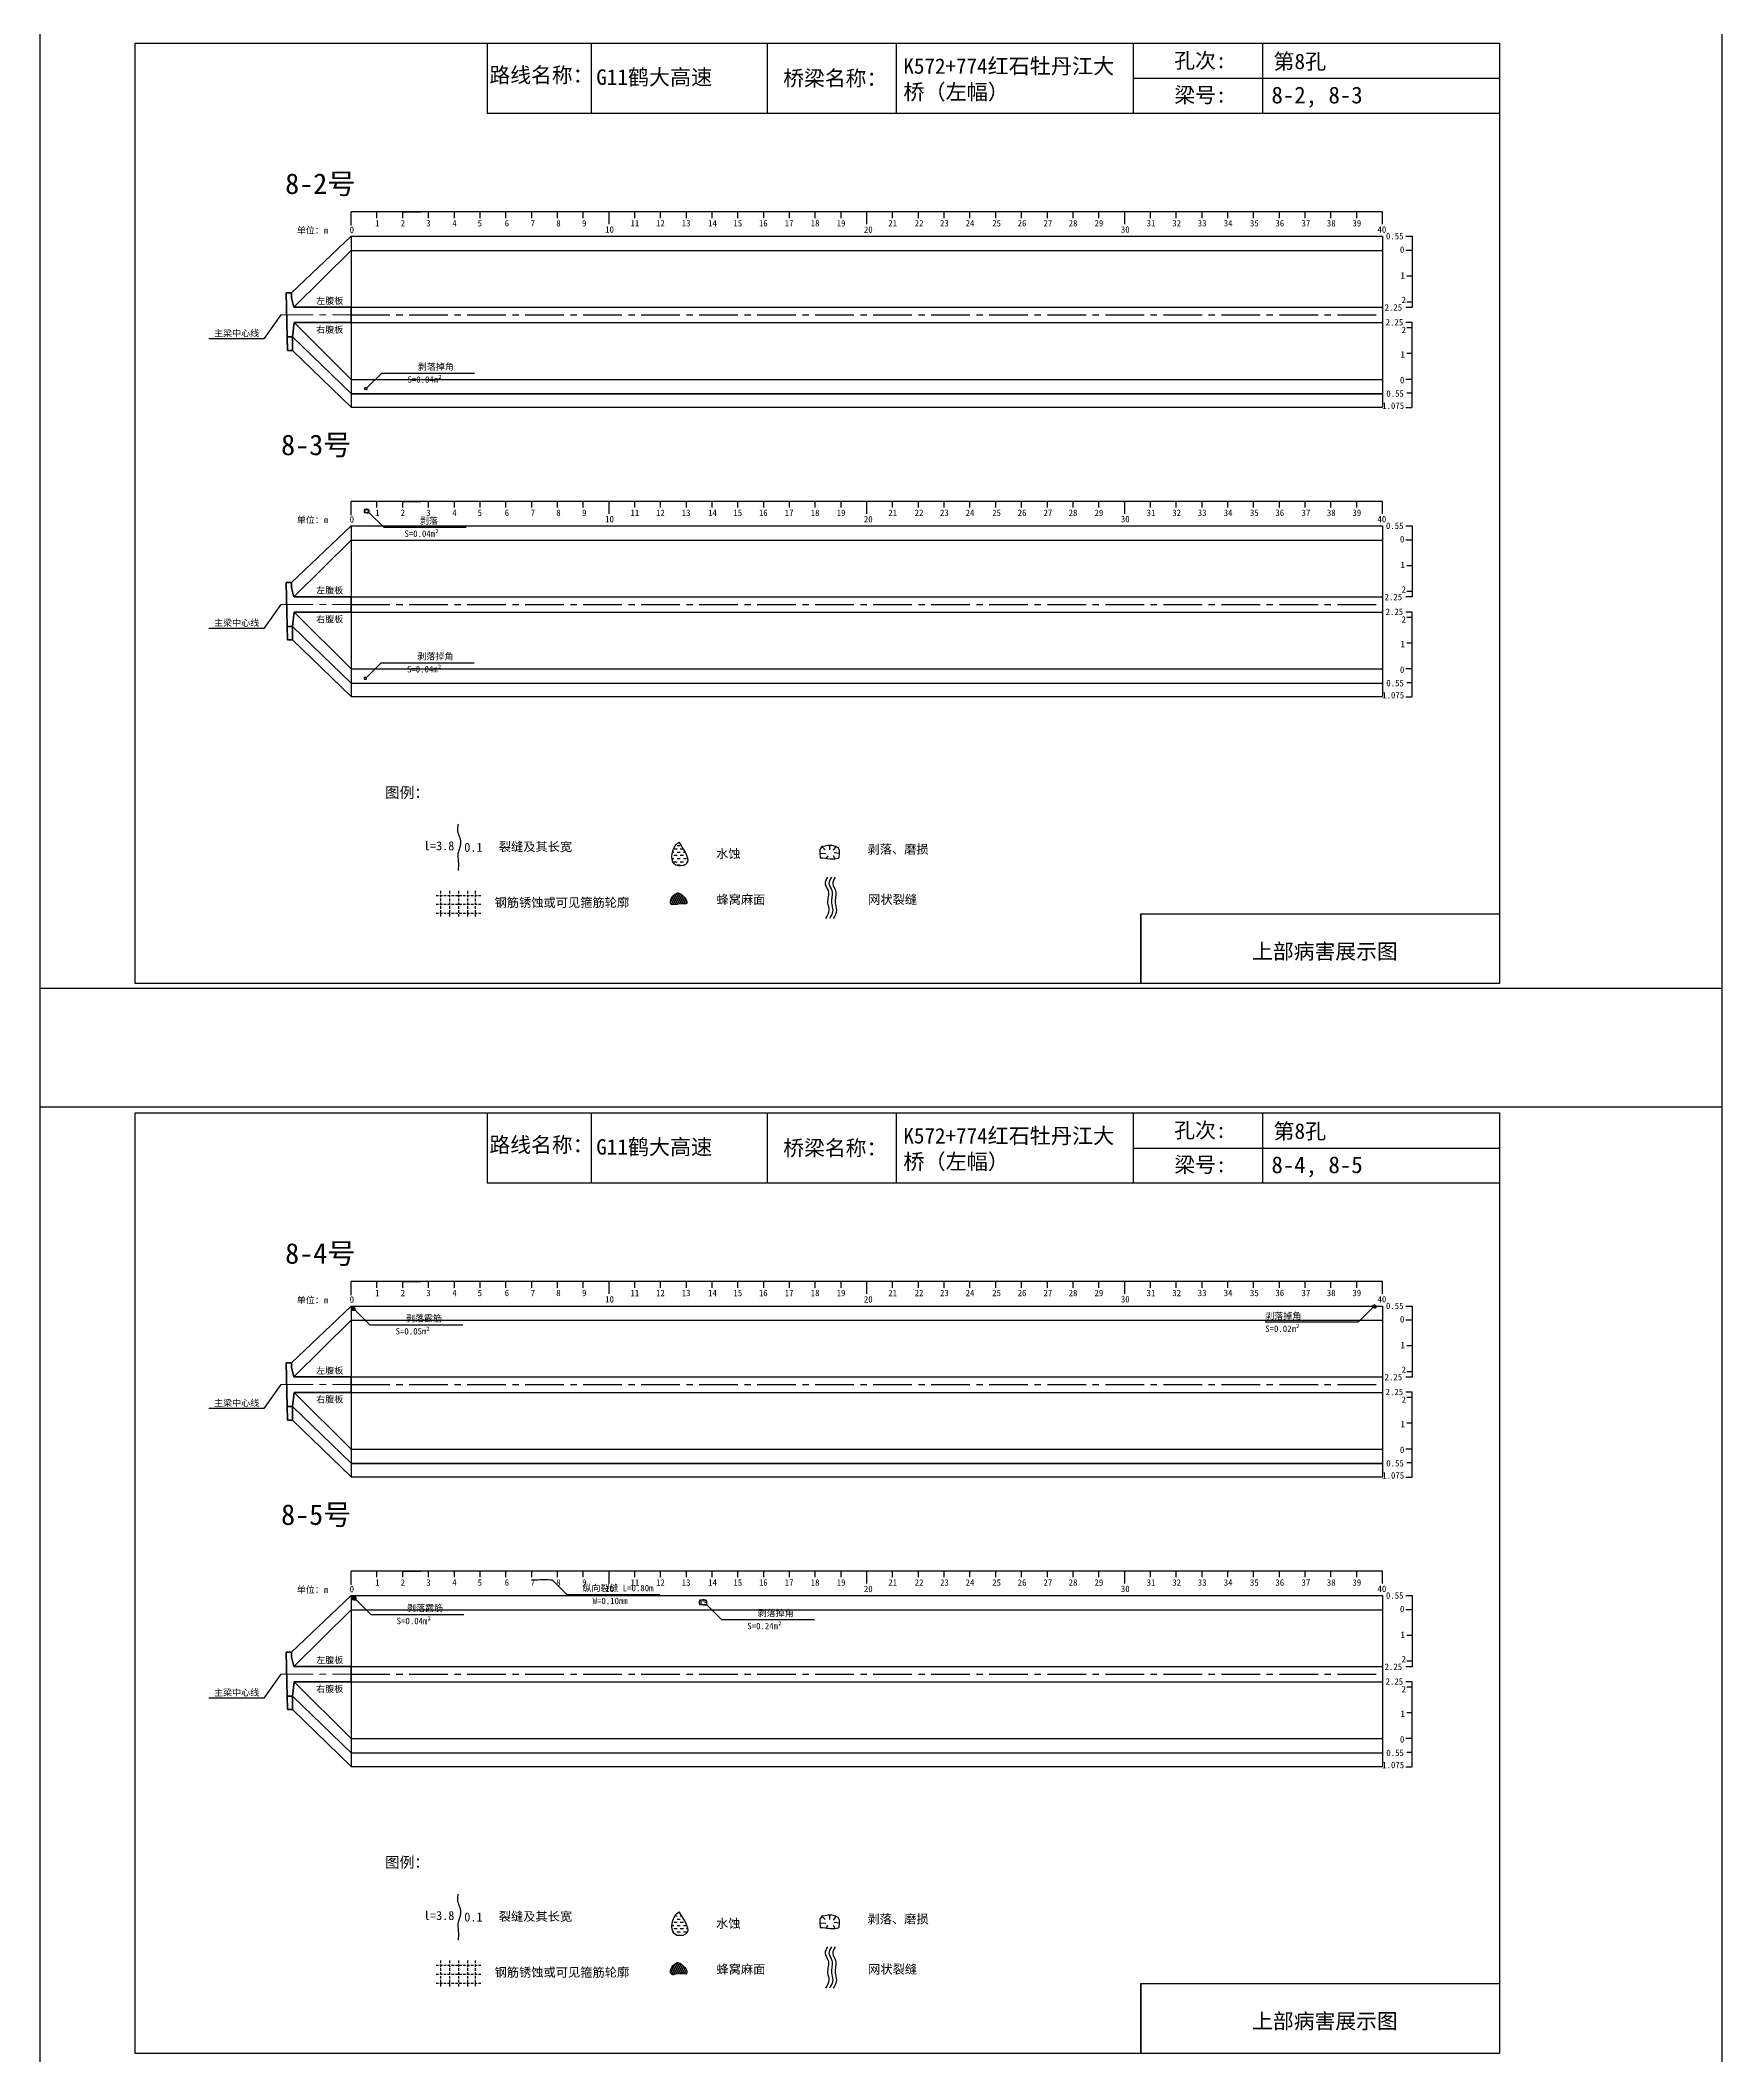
# Model space of a CAD drawing. Header units: millimetres. Extents: x -37 to 615, y -10473 to 23.
# Drawn here: x -37 to 615, y -6691 to -5909 of the extents above; entities that cross this region are included whole.
import ezdxf

# ---------------------------------------------------------------- set-up
doc = ezdxf.new("R2010")
doc.units = ezdxf.units.MM
for name, pattern in [('CENTER', [2, 1.25, -0.25, 0.25, -0.25]), ('CENTER2', [1.125, 0.75, -0.125, 0.125, -0.125]), ('DASHED', [0.75, 0.5, -0.25])]:
    doc.linetypes.add(name, pattern=pattern)
for name, color, linetype in [('加固措施', 7, 'Continuous'), ('图层1', 7, 'Continuous'), ('病害', 5, 'Continuous'), ('轮廓', 3, 'Continuous')]:
    doc.layers.add(name, color=color, linetype=linetype)
doc.layers.add('虚线', color=7, linetype='Continuous', lineweight=30)
doc.styles.get("Standard").update_dxf_attribs({"font": ''})
doc.styles.add('汉字', font='')
doc.styles.get('Standard').set_extended_font_data('SimSun')
doc.styles.get('汉字').set_extended_font_data('SimSun')
pattern_1 = [(0, (-2783.5002, -201.1734), (0.38480574, 0.76961148), [0, -0.76961148])]
pattern_2 = [(0, (-4794.9262, -487.88576), (0.38480574, 0.76961148), [0, -0.76961148])]
pattern_3 = [(0, (-2240.9707, -124.7498), (1.2467706, 1.2467706), [1.2467706, -1.2467706])]

# ---------------------------------------------------------------- blocks, each defined once
blk = doc.blocks.new('adfsd')
at = {"lineweight": -2, "ltscale": 0.5}
for p, q in [((1140.876, -3083.768), (1140.94, -3083.769)), ((1140.897, -3083.694), (1140.936, -3083.729)), ((1140.948, -3083.824), (1140.969, -3083.796)), ((1140.983, -3083.682), (1140.981, -3083.729)), ((1141.053, -3083.694), (1141.022, -3083.735)), ((1141.045, -3083.83), (1141.028, -3083.796)), ((1141.094, -3083.772), (1141.036, -3083.763))]:
    blk.add_line(p, q, dxfattribs=at)
blk.add_lwpolyline([(1141, -3083.682), (1140.967, -3083.682), (1140.934, -3083.69), (1140.897, -3083.694), (1140.876, -3083.727), (1140.876, -3083.768), (1140.88, -3083.818), (1140.905, -3083.818), (1140.991, -3083.83), (1141.045, -3083.83), (1141.078, -3083.822), (1141.09, -3083.814), (1141.094, -3083.772), (1141.094, -3083.735), (1141.078, -3083.707), (1141.053, -3083.694), (1141.033, -3083.69), (1141, -3083.678)], dxfattribs=at)
blk = doc.blocks.new('chi')
at = {"color": 0}
for p, q in [((1147.409, -3079.329), (1147.409, -3078.8)), ((1187.409, -3078.8), (1147.409, -3078.8)), ((1148.409, -3079.041), (1148.409, -3078.8)), ((1149.409, -3079.041), (1149.409, -3078.8)), ((1149.409, -3078.8), (1150.109, -3078.8)), ((1150.409, -3079.041), (1150.409, -3078.8)), ((1151.409, -3079.041), (1151.409, -3078.8)), ((1152.409, -3079.041), (1152.409, -3078.8)), ((1153.409, -3079.041), (1153.409, -3078.8)), ((1154.409, -3079.041), (1154.409, -3078.8)), ((1155.409, -3079.041), (1155.409, -3078.8)), ((1156.409, -3079.041), (1156.409, -3078.8)), ((1157.409, -3079.283), (1157.409, -3078.8)), ((1158.409, -3079.041), (1158.409, -3078.8)), ((1159.409, -3079.041), (1159.409, -3078.8)), ((1160.409, -3079.041), (1160.409, -3078.8)), ((1161.409, -3079.041), (1161.409, -3078.8)), ((1162.409, -3079.041), (1162.409, -3078.8)), ((1163.409, -3079.041), (1163.409, -3078.8)), ((1164.409, -3079.041), (1164.409, -3078.8)), ((1165.409, -3079.041), (1165.409, -3078.8)), ((1166.409, -3079.041), (1166.409, -3078.8)), ((1167.409, -3079.283), (1167.409, -3078.8)), ((1168.409, -3079.041), (1168.409, -3078.8)), ((1169.409, -3079.041), (1169.409, -3078.8)), ((1170.409, -3079.041), (1170.409, -3078.8)), ((1171.409, -3079.041), (1171.409, -3078.8)), ((1172.409, -3079.041), (1172.409, -3078.8)), ((1173.409, -3079.041), (1173.409, -3078.8)), ((1174.409, -3079.041), (1174.409, -3078.8)), ((1175.409, -3079.041), (1175.409, -3078.8)), ((1176.409, -3079.041), (1176.409, -3078.8)), ((1177.409, -3079.283), (1177.409, -3078.8)), ((1178.409, -3079.041), (1178.409, -3078.8)), ((1179.409, -3079.041), (1179.409, -3078.8)), ((1180.409, -3079.041), (1180.409, -3078.8)), ((1181.409, -3079.041), (1181.409, -3078.8)), ((1182.409, -3079.041), (1182.409, -3078.8)), ((1183.409, -3079.041), (1183.409, -3078.8)), ((1184.409, -3079.041), (1184.409, -3078.8)), ((1185.409, -3079.041), (1185.409, -3078.8)), ((1186.409, -3079.041), (1186.409, -3078.8)), ((1187.409, -3079.283), (1187.409, -3078.8))]:
    blk.add_line(p, q, dxfattribs=at)
for s, p in [('0', (1147.349, -3079.623)), ('1', (1148.339, -3079.368)), ('2', (1149.328, -3079.368)), ('3', (1150.319, -3079.368)), ('4', (1151.329, -3079.368)), ('5', (1152.313, -3079.368)), ('6', (1153.363, -3079.368)), ('7', (1154.37, -3079.368)), ('8', (1155.363, -3079.368)), ('9', (1156.363, -3079.368)), ('10', (1157.259, -3079.613)), ('11', (1158.242, -3079.368)), ('12', (1159.233, -3079.368)), ('13', (1160.227, -3079.368)), ('14', (1161.252, -3079.368)), ('15', (1162.233, -3079.368)), ('16', (1163.223, -3079.368)), ('17', (1164.224, -3079.368)), ('18', (1165.232, -3079.368)), ('19', (1166.238, -3079.368)), ('20', (1167.294, -3079.617)), ('21', (1168.24, -3079.368)), ('22', (1169.264, -3079.368)), ('23', (1170.247, -3079.368)), ('24', (1171.24, -3079.368)), ('25', (1172.271, -3079.368)), ('26', (1173.258, -3079.368)), ('27', (1174.261, -3079.368)), ('28', (1175.236, -3079.368)), ('29', (1176.24, -3079.368)), ('30', (1177.262, -3079.613)), ('31', (1178.261, -3079.368)), ('32', (1179.256, -3079.368)), ('33', (1180.243, -3079.368)), ('34', (1181.251, -3079.368)), ('35', (1182.269, -3079.368)), ('36', (1183.256, -3079.368)), ('37', (1184.269, -3079.368)), ('38', (1185.251, -3079.368)), ('39', (1186.242, -3079.368)), ('40', (1187.216, -3079.613))]:
    blk.add_text(s, height=0.25).set_placement(p)
blk = doc.blocks.new('kopp')
at = {"color": 0}
for p, q in [((1188.308, -3078.25), (1188.558, -3078.25)), ((1188.558, -3078.8), (1188.308, -3078.8)), ((1188.558, -3078.25), (1188.558, -3078.8)), ((1188.558, -3078.8), (1188.558, -3079.8)), ((1188.558, -3079.8), (1188.358, -3079.8)), ((1188.558, -3079.8), (1188.558, -3079.8)), ((1188.558, -3079.8), (1188.558, -3080.8)), ((1188.558, -3081.009), (1188.308, -3081.009)), ((1188.558, -3080.8), (1188.358, -3080.8)), ((1188.558, -3080.8), (1188.558, -3081.009)), ((1188.558, -3081.592), (1188.308, -3081.592)), ((1188.558, -3081.8), (1188.358, -3081.8)), ((1188.558, -3081.8), (1188.558, -3081.592)), ((1188.558, -3082.8), (1188.558, -3081.8)), ((1188.558, -3082.8), (1188.358, -3082.8)), ((1188.558, -3083.8), (1188.558, -3082.8)), ((1188.558, -3082.8), (1188.558, -3082.8)), ((1188.558, -3083.8), (1188.308, -3083.8)), ((1188.558, -3084.338), (1188.358, -3084.338)), ((1188.558, -3084.875), (1188.558, -3083.8)), ((1188.308, -3084.888), (1188.558, -3084.888))]:
    blk.add_line(p, q, dxfattribs=at)
for s, p in [('0.55', (1187.543, -3078.37)), ('0', (1188.086, -3078.891)), ('1', (1188.109, -3079.89)), ('2.25', (1187.49, -3081.135)), ('2', (1188.15, -3080.842)), ('2.25', (1187.53, -3081.708)), ('2', (1188.15, -3082.006)), ('1', (1188.109, -3082.959)), ('0.55', (1187.556, -3084.474)), ('0', (1188.086, -3083.954)), ('1.075', (1187.398, -3084.946))]:
    blk.add_text(s, height=0.25).set_placement(p)

msp = doc.modelspace()

# ---------------------------------------------------------------- hatches: boundary and pattern name
at = {"layer": '加固措施', "lineweight": -2}
h = msp.add_hatch(dxfattribs=at)
h.set_pattern_fill('DASH', color=256, scale=0.626645)
h.set_pattern_definition(pattern_3)
edge = h.paths.add_edge_path()
edge.add_spline(control_points=[(210.85, -6220.12), (210.36, -6220.55), (208.03, -6222.61), (207.41, -6230.1), (216.74, -6228.77), (213.29, -6223.7), (210.85, -6220.12)], knot_values=[0, 0, 0, 0, 3.237042, 15.187225, 21.182779, 35.601669, 35.601669, 35.601669, 35.601669], degree=3, periodic=0)
h = msp.add_hatch(dxfattribs=at)
h.set_pattern_fill('DASH', color=256, scale=0.626645)
h.set_pattern_definition(pattern_3)
edge = h.paths.add_edge_path()
edge.add_spline(control_points=[(210.85, -6220.12), (210.36, -6220.55), (208.03, -6222.61), (207.41, -6230.1), (216.74, -6228.77), (213.29, -6223.7), (210.85, -6220.12)], knot_values=[0, 0, 0, 0, 3.237042, 15.187225, 21.182779, 35.601669, 35.601669, 35.601669, 35.601669], degree=3, periodic=0)
h = msp.add_hatch(dxfattribs=at)
h.set_pattern_fill('DOTS', scale=0.696272)
h.set_pattern_definition(pattern_1)
edge = h.paths.add_edge_path()
edge.add_spline(control_points=[(210.19, -6239.78), (209.15, -6240.49), (207.68, -6241.51), (207.52, -6245.25), (211, -6243.53), (215.72, -6244.88), (212.21, -6239.7), (210.31, -6239.78), (210.19, -6239.78)], knot_values=[0, 0, 0, 0, 5.205471, 7.397577, 12.944796, 16.169923, 23.88441, 24.400432, 24.400432, 24.400432, 24.400432], degree=3, periodic=0)
h = msp.add_hatch(dxfattribs=at)
h.set_pattern_fill('DOTS', scale=0.696272)
h.set_pattern_definition(pattern_1)
edge = h.paths.add_edge_path()
edge.add_spline(control_points=[(210.19, -6239.78), (209.15, -6240.49), (207.68, -6241.51), (207.52, -6245.25), (211, -6243.53), (215.72, -6244.88), (212.21, -6239.7), (210.31, -6239.78), (210.19, -6239.78)], knot_values=[0, 0, 0, 0, 5.205471, 7.397577, 12.944796, 16.169923, 23.88441, 24.400432, 24.400432, 24.400432, 24.400432], degree=3, periodic=0)
h = msp.add_hatch(dxfattribs=at)
h.set_pattern_fill('DASH', color=256, scale=0.626645)
h.set_pattern_definition(pattern_3)
edge = h.paths.add_edge_path()
edge.add_spline(control_points=[(210.85, -6635.12), (210.36, -6635.55), (208.03, -6637.61), (207.41, -6645.1), (216.74, -6643.77), (213.29, -6638.7), (210.85, -6635.12)], knot_values=[0, 0, 0, 0, 3.237042, 15.187225, 21.182779, 35.601669, 35.601669, 35.601669, 35.601669], degree=3, periodic=0)
h = msp.add_hatch(dxfattribs=at)
h.set_pattern_fill('DASH', color=256, scale=0.626645)
h.set_pattern_definition(pattern_3)
edge = h.paths.add_edge_path()
edge.add_spline(control_points=[(210.85, -6635.12), (210.36, -6635.55), (208.03, -6637.61), (207.41, -6645.1), (216.74, -6643.77), (213.29, -6638.7), (210.85, -6635.12)], knot_values=[0, 0, 0, 0, 3.237042, 15.187225, 21.182779, 35.601669, 35.601669, 35.601669, 35.601669], degree=3, periodic=0)
h = msp.add_hatch(dxfattribs=at)
h.set_pattern_fill('DOTS', scale=0.696272)
h.set_pattern_definition(pattern_1)
edge = h.paths.add_edge_path()
edge.add_spline(control_points=[(210.19, -6654.78), (209.15, -6655.49), (207.68, -6656.51), (207.52, -6660.25), (211, -6658.53), (215.72, -6659.88), (212.21, -6654.7), (210.31, -6654.78), (210.19, -6654.78)], knot_values=[0, 0, 0, 0, 5.205471, 7.397577, 12.944796, 16.169923, 23.88441, 24.400432, 24.400432, 24.400432, 24.400432], degree=3, periodic=0)
h = msp.add_hatch(dxfattribs=at)
h.set_pattern_fill('DOTS', scale=0.696272)
h.set_pattern_definition(pattern_1)
edge = h.paths.add_edge_path()
edge.add_spline(control_points=[(210.19, -6654.78), (209.15, -6655.49), (207.68, -6656.51), (207.52, -6660.25), (211, -6658.53), (215.72, -6659.88), (212.21, -6654.7), (210.31, -6654.78), (210.19, -6654.78)], knot_values=[0, 0, 0, 0, 5.205471, 7.397577, 12.944796, 16.169923, 23.88441, 24.400432, 24.400432, 24.400432, 24.400432], degree=3, periodic=0)
at = {"layer": '病害', "lineweight": -2}
h = msp.add_hatch(dxfattribs=at)
h.set_pattern_fill('DOTS', color=4, scale=0.696272, style=0)
h.set_pattern_definition(pattern_2)
edge = h.paths.add_edge_path()
edge.add_spline(control_points=[(210.19, -6239.78), (209.15, -6240.49), (207.68, -6241.51), (207.52, -6245.25), (211, -6243.53), (215.72, -6244.88), (212.21, -6239.7), (210.31, -6239.78), (210.19, -6239.78)], knot_values=[0, 0, 0, 0, 1.041094, 1.479515, 2.588959, 3.233985, 4.776882, 4.880086, 4.880086, 4.880086, 4.880086], degree=3, periodic=0)
h = msp.add_hatch(dxfattribs=at)
h.set_pattern_fill('DOTS', color=4, scale=0.696272, style=0)
h.set_pattern_definition(pattern_2)
edge = h.paths.add_edge_path()
edge.add_spline(control_points=[(210.19, -6239.78), (209.15, -6240.49), (207.68, -6241.51), (207.52, -6245.25), (211, -6243.53), (215.72, -6244.88), (212.21, -6239.7), (210.31, -6239.78), (210.19, -6239.78)], knot_values=[0, 0, 0, 0, 1.041094, 1.479515, 2.588959, 3.233985, 4.776882, 4.880086, 4.880086, 4.880086, 4.880086], degree=3, periodic=0)
h = msp.add_hatch(dxfattribs=at)
h.set_pattern_fill('DOTS', color=4, scale=0.696272, style=0)
h.set_pattern_definition(pattern_2)
edge = h.paths.add_edge_path()
edge.add_spline(control_points=[(210.19, -6654.78), (209.15, -6655.49), (207.68, -6656.51), (207.52, -6660.25), (211, -6658.53), (215.72, -6659.88), (212.21, -6654.7), (210.31, -6654.78), (210.19, -6654.78)], knot_values=[0, 0, 0, 0, 1.041094, 1.479515, 2.588959, 3.233985, 4.776882, 4.880086, 4.880086, 4.880086, 4.880086], degree=3, periodic=0)
h = msp.add_hatch(dxfattribs=at)
h.set_pattern_fill('DOTS', color=4, scale=0.696272, style=0)
h.set_pattern_definition(pattern_2)
edge = h.paths.add_edge_path()
edge.add_spline(control_points=[(210.19, -6654.78), (209.15, -6655.49), (207.68, -6656.51), (207.52, -6660.25), (211, -6658.53), (215.72, -6659.88), (212.21, -6654.7), (210.31, -6654.78), (210.19, -6654.78)], knot_values=[0, 0, 0, 0, 1.041094, 1.479515, 2.588959, 3.233985, 4.776882, 4.880086, 4.880086, 4.880086, 4.880086], degree=3, periodic=0)

# ---------------------------------------------------------------- linework, layer by layer
at = {"color": 0, "linetype": 'ByBlock'}
for p, q in [((0, -5910.15), (529.17, -5910.15)), ((0, -6275), (0, -5910.15)), ((136.5, -5910.15), (136.5, -5937.28)), ((245.1, -5910.15), (245.1, -5937.28)), ((387.13, -5910.15), (387.13, -5937.28)), ((437.29, -5910.21), (437.29, -5937.34)), ((529.17, -5910.15), (529.17, -6275)), ((136.5, -5937.28), (529.17, -5937.28)), ((390.12, -6275), (390.12, -6247.88)), ((390.12, -6247.88), (529.17, -6247.88)), ((529.17, -6275), (0, -6275)), ((0, -6325.15), (529.17, -6325.15)), ((0, -6690), (0, -6325.15)), ((136.5, -6325.15), (136.5, -6352.28)), ((245.1, -6325.15), (245.1, -6352.28)), ((387.13, -6325.15), (387.13, -6352.28)), ((437.29, -6325.21), (437.29, -6352.34)), ((529.17, -6325.15), (529.17, -6690)), ((136.5, -6352.28), (529.17, -6352.28)), ((390.12, -6690), (390.12, -6662.88)), ((390.12, -6662.88), (529.17, -6662.88)), ((529.17, -6690), (0, -6690))]:
    msp.add_line(p, q, dxfattribs=at)
at = {"color": 0}
for p, q in [((60.65, -6007.07), (83.82, -5985.07)), ((83.82, -5985.07), (83.82, -6051.32)), ((83.82, -5985.07), (483.82, -5985.07)), ((483.82, -5985.07), (483.82, -6051.32)), ((61.57, -6012.57), (83.82, -5990.57)), ((56.57, -6015.57), (49.96, -6024.83)), ((61.64, -6018.57), (83.82, -6040.57)), ((83.82, -6012.57), (483.82, -6012.57)), ((83.82, -6018.57), (483.82, -6018.57)), ((483.82, -6012.57), (483.82, -6015.57)), ((49.96, -6024.83), (28.63, -6024.83)), ((60.99, -6024.07), (83.82, -6046.07)), ((61.09, -6029.32), (83.82, -6051.32)), ((83.82, -6040.57), (483.82, -6040.57)), ((83.82, -6046.07), (483.82, -6046.07)), ((83.82, -6046.19), (483.82, -6046.19)), ((83.82, -6051.32), (483.82, -6051.32)), ((60.65, -6119.41), (83.82, -6097.41)), ((83.82, -6097.41), (83.82, -6163.66)), ((83.82, -6097.41), (483.82, -6097.41)), ((483.82, -6097.41), (483.82, -6163.66)), ((61.57, -6124.92), (83.82, -6102.91)), ((83.82, -6102.91), (483.82, -6102.91)), ((56.57, -6127.91), (49.96, -6137.17)), ((83.82, -6124.91), (483.82, -6124.91)), ((483.82, -6124.91), (483.82, -6127.91)), ((49.96, -6137.17), (28.63, -6137.17)), ((60.99, -6136.41), (83.82, -6158.41)), ((61.64, -6130.91), (83.82, -6152.91)), ((83.82, -6130.91), (483.82, -6130.91)), ((61.09, -6141.66), (83.82, -6163.66)), ((83.82, -6152.91), (483.82, -6152.91)), ((83.82, -6158.41), (483.82, -6158.41)), ((83.82, -6163.66), (483.82, -6163.66)), ((60.65, -6422.07), (83.82, -6400.07)), ((83.82, -6400.07), (83.82, -6466.32)), ((83.82, -6400.07), (483.82, -6400.07)), ((483.82, -6400.07), (483.82, -6466.32)), ((61.57, -6427.57), (83.82, -6405.57)), ((56.57, -6430.57), (49.96, -6439.83)), ((61.64, -6433.57), (83.82, -6455.57)), ((83.82, -6427.57), (483.82, -6427.57)), ((83.82, -6433.57), (483.82, -6433.57)), ((483.82, -6427.57), (483.82, -6430.57)), ((49.96, -6439.83), (28.63, -6439.83)), ((60.99, -6439.07), (83.82, -6461.07)), ((61.09, -6444.32), (83.82, -6466.32)), ((83.82, -6455.57), (483.82, -6455.57)), ((83.82, -6461.07), (483.82, -6461.07)), ((83.82, -6461.19), (483.82, -6461.19)), ((83.82, -6466.32), (483.82, -6466.32)), ((60.65, -6534.41), (83.82, -6512.41)), ((83.82, -6512.41), (83.82, -6578.66)), ((83.82, -6512.41), (483.82, -6512.41)), ((483.82, -6512.41), (483.82, -6578.66)), ((61.57, -6539.92), (83.82, -6517.91)), ((83.82, -6517.91), (483.82, -6517.91)), ((56.57, -6542.91), (49.96, -6552.17)), ((83.82, -6539.91), (483.82, -6539.91)), ((483.82, -6539.91), (483.82, -6542.91)), ((60.99, -6551.41), (83.82, -6573.41)), ((61.64, -6545.91), (83.82, -6567.91)), ((83.82, -6545.91), (483.82, -6545.91)), ((49.96, -6552.17), (28.63, -6552.17)), ((61.09, -6556.66), (83.82, -6578.66)), ((83.82, -6567.91), (483.82, -6567.91)), ((83.82, -6573.41), (483.82, -6573.41)), ((83.82, -6578.66), (483.82, -6578.66))]:
    msp.add_line(p, q, dxfattribs=at)
for p, q in [((83.82, -5990.57), (483.82, -5990.57)), ((83.82, -6405.57), (483.82, -6405.57))]:
    msp.add_line(p, q)
at = {"color": 1, "linetype": 'CENTER2', "ltscale": 20}
for p, q in [((83.82, -6015.57), (483.82, -6015.57)), ((83.82, -6127.91), (483.82, -6127.91)), ((83.82, -6430.57), (483.82, -6430.57)), ((83.82, -6542.91), (483.82, -6542.91))]:
    msp.add_line(p, q, dxfattribs=at)
at = {"color": 7}
for p, q in [((89.49, -6043.81), (89.48, -6044.03)), ((89, -6044.21), (89.29, -6044.21)), ((89.09, -6043.87), (89.28, -6044.03)), ((89.33, -6044.46), (89.43, -6044.34)), ((89.81, -6043.87), (89.67, -6044.06)), ((89.77, -6044.49), (89.7, -6044.34)), ((90, -6044.23), (89.73, -6044.19)), ((88.8, -6091.73), (89.39, -6091.74)), ((88.99, -6091.05), (89.35, -6091.37)), ((89.46, -6092.24), (89.65, -6091.98)), ((89.78, -6090.94), (89.76, -6091.37)), ((90.42, -6091.05), (90.14, -6091.42)), ((90.35, -6092.3), (90.19, -6091.98)), ((90.8, -6091.77), (90.27, -6091.69)), ((88.8, -6156.61), (89.09, -6156.61)), ((88.89, -6156.27), (89.08, -6156.43)), ((89.13, -6156.86), (89.23, -6156.74)), ((89.29, -6156.21), (89.28, -6156.43)), ((89.61, -6156.27), (89.47, -6156.46)), ((89.57, -6156.89), (89.5, -6156.74)), ((89.8, -6156.63), (89.53, -6156.59)), ((84, -6401.31), (84.41, -6401.32)), ((84.13, -6400.84), (84.38, -6401.06)), ((84.46, -6401.67), (84.59, -6401.49)), ((84.68, -6400.76), (84.67, -6401.06)), ((85.13, -6400.84), (84.93, -6401.1)), ((85.08, -6401.71), (84.97, -6401.49)), ((85.39, -6401.34), (85.02, -6401.28)), ((480, -6400.34), (480.41, -6400.35)), ((480.13, -6399.87), (480.38, -6400.09)), ((480.46, -6400.7), (480.59, -6400.52)), ((480.68, -6399.79), (480.67, -6400.09)), ((481.13, -6399.87), (480.93, -6400.13)), ((481.08, -6400.74), (480.97, -6400.52)), ((481.39, -6400.37), (481.02, -6400.31)), ((83.99, -6512.86), (84.35, -6513.18)), ((84.78, -6512.75), (84.76, -6513.18)), ((85.42, -6512.86), (85.14, -6513.24)), ((83.8, -6513.54), (84.39, -6513.55)), ((84.46, -6514.05), (84.65, -6513.79)), ((85.35, -6514.11), (85.19, -6513.79)), ((85.8, -6513.58), (85.27, -6513.5)), ((218.8, -6515.21), (219.68, -6515.22)), ((219.08, -6514.19), (219.63, -6514.66)), ((219.79, -6515.97), (220.08, -6515.58)), ((220.27, -6514.02), (220.24, -6514.66)), ((221.23, -6514.19), (220.8, -6514.74)), ((221.12, -6516.05), (220.89, -6515.58)), ((221.8, -6515.26), (221, -6515.14))]:
    msp.add_line(p, q, dxfattribs=at)
at = {"color": 1, "linetype": 'DASHED', "ltscale": 2}
for p, q in [((118.45, -6239.01), (118.45, -6249.45)), ((118.45, -6239.01), (118.45, -6249.45)), ((121.93, -6239.01), (121.93, -6249.45)), ((121.93, -6239.01), (121.93, -6249.45)), ((125.41, -6239.01), (125.41, -6249.45)), ((125.41, -6239.01), (125.41, -6249.45)), ((128.89, -6239.01), (128.89, -6249.45)), ((128.89, -6239.01), (128.89, -6249.45)), ((131.87, -6238.98), (131.87, -6249.43)), ((131.87, -6238.98), (131.87, -6249.43)), ((116.71, -6240.75), (134.11, -6240.75)), ((116.71, -6240.75), (134.11, -6240.75)), ((116.71, -6244.23), (134.11, -6244.23)), ((116.71, -6244.23), (134.11, -6244.23)), ((116.71, -6247.71), (134.11, -6247.71)), ((116.71, -6247.71), (134.11, -6247.71)), ((116.71, -6655.75), (134.11, -6655.75)), ((116.71, -6655.75), (134.11, -6655.75)), ((116.71, -6659.23), (134.11, -6659.23)), ((116.71, -6659.23), (134.11, -6659.23)), ((118.45, -6654.01), (118.45, -6664.45)), ((118.45, -6654.01), (118.45, -6664.45)), ((121.93, -6654.01), (121.93, -6664.45)), ((121.93, -6654.01), (121.93, -6664.45)), ((125.41, -6654.01), (125.41, -6664.45)), ((125.41, -6654.01), (125.41, -6664.45)), ((128.89, -6654.01), (128.89, -6664.45)), ((128.89, -6654.01), (128.89, -6664.45)), ((131.87, -6653.98), (131.87, -6664.43)), ((131.87, -6653.98), (131.87, -6664.43)), ((116.71, -6662.71), (134.11, -6662.71)), ((116.71, -6662.71), (134.11, -6662.71))]:
    msp.add_line(p, q, dxfattribs=at)
at = {"color": 1, "linetype": 'DASHED'}
for p, q in [((84, -6400.98), (85.39, -6400.98)), ((84, -6401.22), (85.39, -6401.22)), ((84, -6401.46), (85.39, -6401.46)), ((84.35, -6401.71), (84.35, -6400.74)), ((84.7, -6401.71), (84.7, -6400.74)), ((85.05, -6401.71), (85.05, -6400.74)), ((84.3, -6514.11), (84.3, -6512.71)), ((84.8, -6514.11), (84.8, -6512.71)), ((85.3, -6514.11), (85.3, -6512.71)), ((83.8, -6513.06), (85.8, -6513.06)), ((83.8, -6513.41), (85.8, -6513.41)), ((83.8, -6513.76), (85.8, -6513.76))]:
    msp.add_line(p, q, dxfattribs=at)
at = {"color": 3, "linetype": 'ByBlock'}
for points in [[(-36.77, -5861.81), (615.38, -5861.81), (615.38, -6322.93), (-36.77, -6322.93)], [(-36.77, -6276.81), (615.38, -6276.81), (615.38, -6737.93), (-36.77, -6737.93)]]:
    msp.add_lwpolyline(points, close=True, dxfattribs=at)
at = {"color": 7}
for points in [[(89.57, -6043.81), (89.42, -6043.81), (89.26, -6043.85), (89.09, -6043.87), (89, -6044.02), (89, -6044.21), (89.02, -6044.44), (89.13, -6044.44), (89.53, -6044.49), (89.77, -6044.49), (89.92, -6044.45), (89.98, -6044.42), (90, -6044.23), (90, -6044.06), (89.92, -6043.93), (89.81, -6043.87), (89.72, -6043.85), (89.57, -6043.79)], [(90, -6043.79), (95.66, -6038.14), (131.66, -6038.14)], [(89.93, -6090.94), (89.63, -6090.94), (89.33, -6091.02), (88.99, -6091.05), (88.8, -6091.35), (88.8, -6091.73), (88.84, -6092.18), (89.06, -6092.18), (89.86, -6092.3), (90.35, -6092.3), (90.65, -6092.22), (90.76, -6092.15), (90.8, -6091.77), (90.8, -6091.43), (90.65, -6091.17), (90.42, -6091.05), (90.23, -6091.02), (89.93, -6090.9)], [(90.8, -6092.3), (96.46, -6097.95), (128.46, -6097.95)], [(89.8, -6156.19), (95.46, -6150.54), (131.46, -6150.54)], [(89.37, -6156.21), (89.22, -6156.21), (89.06, -6156.25), (88.89, -6156.27), (88.8, -6156.42), (88.8, -6156.61), (88.82, -6156.84), (88.93, -6156.84), (89.33, -6156.89), (89.57, -6156.89), (89.72, -6156.85), (89.78, -6156.82), (89.8, -6156.63), (89.8, -6156.46), (89.72, -6156.33), (89.61, -6156.27), (89.52, -6156.25), (89.37, -6156.19)], [(84.79, -6400.76), (84.58, -6400.76), (84.37, -6400.81), (84.13, -6400.84), (84, -6401.05), (84, -6401.31), (84.03, -6401.63), (84.18, -6401.63), (84.74, -6401.71), (85.08, -6401.71), (85.29, -6401.66), (85.37, -6401.6), (85.39, -6401.34), (85.39, -6401.1), (85.29, -6400.92), (85.13, -6400.84), (85, -6400.81), (84.79, -6400.74)], [(85.39, -6401.71), (91.05, -6407.36), (127.05, -6407.36)], [(480, -6400.74), (474.34, -6406.39), (438.34, -6406.39)], [(480.79, -6399.79), (480.58, -6399.79), (480.37, -6399.84), (480.13, -6399.87), (480, -6400.08), (480, -6400.34), (480.03, -6400.66), (480.18, -6400.66), (480.74, -6400.74), (481.08, -6400.74), (481.29, -6400.68), (481.37, -6400.63), (481.39, -6400.37), (481.39, -6400.13), (481.29, -6399.95), (481.13, -6399.87), (481, -6399.84), (480.79, -6399.76)], [(84.93, -6512.75), (84.63, -6512.75), (84.33, -6512.83), (83.99, -6512.86), (83.8, -6513.17), (83.8, -6513.54), (83.84, -6513.99), (84.06, -6513.99), (84.86, -6514.11), (85.35, -6514.11), (85.65, -6514.03), (85.76, -6513.96), (85.8, -6513.58), (85.8, -6513.24), (85.65, -6512.98), (85.42, -6512.86), (85.23, -6512.83), (84.93, -6512.71)], [(153.8, -6506.32), (154.6, -6506.35), (155.4, -6506.27), (156.2, -6506.26), (157, -6506.21), (157.8, -6506.21), (158.6, -6506.15), (159.4, -6506.12), (160.2, -6506.17), (161, -6506.31), (161.8, -6506.32)], [(161.8, -6506.32), (167.46, -6511.98), (203.46, -6511.98)], [(85.8, -6514.11), (91.46, -6519.76), (127.46, -6519.76)], [(220.5, -6514.02), (220.05, -6514.02), (219.59, -6514.13), (219.08, -6514.19), (218.8, -6514.64), (218.8, -6515.21), (218.86, -6515.88), (219.2, -6515.88), (220.38, -6516.05), (221.12, -6516.05), (221.57, -6515.94), (221.74, -6515.83), (221.8, -6515.26), (221.8, -6514.75), (221.57, -6514.36), (221.23, -6514.19), (220.95, -6514.13), (220.5, -6513.96)], [(221.8, -6516.05), (227.46, -6521.71), (263.46, -6521.71)]]:
    msp.add_lwpolyline(points, dxfattribs=at)
for points in [[(268.59, -6233.64), (268.08, -6234.53), (267.03, -6236.33), (269.71, -6239.45), (267.97, -6243.1), (269.63, -6246.74), (268.46, -6248.65), (267.82, -6249.69)], [(268.59, -6233.64), (268.08, -6234.53), (267.03, -6236.33), (269.71, -6239.45), (267.97, -6243.1), (269.63, -6246.74), (268.46, -6248.65), (267.82, -6249.69)], [(270.07, -6233.64), (269.55, -6234.53), (268.51, -6236.33), (271.18, -6239.45), (269.44, -6243.1), (271.1, -6246.74), (269.94, -6248.65), (269.3, -6249.69)], [(270.07, -6233.64), (269.55, -6234.53), (268.51, -6236.33), (271.18, -6239.45), (269.44, -6243.1), (271.1, -6246.74), (269.94, -6248.65), (269.3, -6249.69)], [(271.52, -6233.64), (271, -6234.53), (269.96, -6236.33), (272.63, -6239.45), (270.89, -6243.1), (272.55, -6246.74), (271.39, -6248.65), (270.75, -6249.69)], [(271.52, -6233.64), (271, -6234.53), (269.96, -6236.33), (272.63, -6239.45), (270.89, -6243.1), (272.55, -6246.74), (271.39, -6248.65), (270.75, -6249.69)], [(268.59, -6648.64), (268.08, -6649.53), (267.03, -6651.33), (269.71, -6654.45), (267.97, -6658.1), (269.63, -6661.74), (268.46, -6663.65), (267.82, -6664.69)], [(268.59, -6648.64), (268.08, -6649.53), (267.03, -6651.33), (269.71, -6654.45), (267.97, -6658.1), (269.63, -6661.74), (268.46, -6663.65), (267.82, -6664.69)], [(270.07, -6648.64), (269.55, -6649.53), (268.51, -6651.33), (271.18, -6654.45), (269.44, -6658.1), (271.1, -6661.74), (269.94, -6663.65), (269.3, -6664.69)], [(270.07, -6648.64), (269.55, -6649.53), (268.51, -6651.33), (271.18, -6654.45), (269.44, -6658.1), (271.1, -6661.74), (269.94, -6663.65), (269.3, -6664.69)], [(271.52, -6648.64), (271, -6649.53), (269.96, -6651.33), (272.63, -6654.45), (270.89, -6658.1), (272.55, -6661.74), (271.39, -6663.65), (270.75, -6664.69)], [(271.52, -6648.64), (271, -6649.53), (269.96, -6651.33), (272.63, -6654.45), (270.89, -6658.1), (272.55, -6661.74), (271.39, -6663.65), (270.75, -6664.69)]]:
    msp.add_open_spline(points, degree=3, knots=[0, 0, 0, 0, 2.808133, 5.677796, 10.461234, 13.324406, 16.732801, 16.732801, 16.732801, 16.732801])
at = {"lineweight": -2}
for points in [[(210.19, -6239.78), (209.15, -6240.49), (207.68, -6241.51), (207.52, -6245.25), (211, -6243.53), (215.72, -6244.88), (212.21, -6239.7), (210.31, -6239.78), (210.19, -6239.78)], [(210.19, -6239.78), (209.15, -6240.49), (207.68, -6241.51), (207.52, -6245.25), (211, -6243.53), (215.72, -6244.88), (212.21, -6239.7), (210.31, -6239.78), (210.19, -6239.78)], [(210.19, -6654.78), (209.15, -6655.49), (207.68, -6656.51), (207.52, -6660.25), (211, -6658.53), (215.72, -6659.88), (212.21, -6654.7), (210.31, -6654.78), (210.19, -6654.78)], [(210.19, -6654.78), (209.15, -6655.49), (207.68, -6656.51), (207.52, -6660.25), (211, -6658.53), (215.72, -6659.88), (212.21, -6654.7), (210.31, -6654.78), (210.19, -6654.78)]]:
    msp.add_open_spline(points, degree=3, knots=[0, 0, 0, 0, 3.624423, 5.150725, 9.013098, 11.258664, 16.630045, 16.989336, 16.989336, 16.989336, 16.989336], dxfattribs=at)
at = {"layer": '加固措施', "lineweight": -2}
for points in [[(210.85, -6220.12), (210.36, -6220.55), (208.03, -6222.61), (207.41, -6230.1), (216.74, -6228.77), (213.29, -6223.7), (210.85, -6220.12)], [(210.85, -6220.12), (210.36, -6220.55), (208.03, -6222.61), (207.41, -6230.1), (216.74, -6228.77), (213.29, -6223.7), (210.85, -6220.12)], [(210.85, -6635.12), (210.36, -6635.55), (208.03, -6637.61), (207.41, -6645.1), (216.74, -6643.77), (213.29, -6638.7), (210.85, -6635.12)], [(210.85, -6635.12), (210.36, -6635.55), (208.03, -6637.61), (207.41, -6645.1), (216.74, -6643.77), (213.29, -6638.7), (210.85, -6635.12)]]:
    msp.add_open_spline(points, degree=3, knots=[0, 0, 0, 0, 2.028466, 9.51698, 13.274057, 22.309569, 22.309569, 22.309569, 22.309569], dxfattribs=at)
at = {"layer": '图层1', "lineweight": -2}
for points in [[(125.25, -6213.18), (125.22, -6213.39), (125.18, -6213.61), (125.07, -6214.25), (125.02, -6214.65), (124.99, -6215.22), (125, -6215.4), (125.02, -6215.69), (125.03, -6215.79), (125.06, -6216), (125.09, -6216.11), (125.19, -6216.49), (125.29, -6216.79), (125.54, -6217.43), (125.69, -6217.78), (125.96, -6218.54), (126.09, -6218.96), (126.21, -6219.66), (126.24, -6219.94), (126.25, -6220.49), (126.23, -6220.75), (126.16, -6221.26), (126.11, -6221.5), (126, -6221.97), (125.93, -6222.19), (125.76, -6222.75), (125.64, -6223.07), (125.45, -6223.67), (125.36, -6223.96), (125.27, -6224.34), (125.24, -6224.46), (125.21, -6224.68), (125.2, -6224.77), (125.18, -6224.97), (125.17, -6225.08), (125.17, -6225.46), (125.18, -6225.75), (125.23, -6226.38), (125.27, -6226.71), (125.33, -6227.3), (125.35, -6227.54), (125.38, -6228), (125.39, -6228.22), (125.4, -6228.64), (125.4, -6228.84), (125.39, -6229.46), (125.37, -6229.86), (125.32, -6230.55), (125.3, -6230.85), (125.27, -6231.15)], [(125.25, -6213.18), (125.22, -6213.39), (125.18, -6213.61), (125.07, -6214.25), (125.02, -6214.65), (124.99, -6215.22), (125, -6215.4), (125.02, -6215.69), (125.03, -6215.79), (125.06, -6216), (125.09, -6216.11), (125.19, -6216.49), (125.29, -6216.79), (125.54, -6217.43), (125.69, -6217.78), (125.96, -6218.54), (126.09, -6218.96), (126.21, -6219.66), (126.24, -6219.94), (126.25, -6220.49), (126.23, -6220.75), (126.16, -6221.26), (126.11, -6221.5), (126, -6221.97), (125.93, -6222.19), (125.76, -6222.75), (125.64, -6223.07), (125.45, -6223.67), (125.36, -6223.96), (125.27, -6224.34), (125.24, -6224.46), (125.21, -6224.68), (125.2, -6224.77), (125.18, -6224.97), (125.17, -6225.08), (125.17, -6225.46), (125.18, -6225.75), (125.23, -6226.38), (125.27, -6226.71), (125.33, -6227.3), (125.35, -6227.54), (125.38, -6228), (125.39, -6228.22), (125.4, -6228.64), (125.4, -6228.84), (125.39, -6229.46), (125.37, -6229.86), (125.32, -6230.55), (125.3, -6230.85), (125.27, -6231.15)], [(125.25, -6628.18), (125.22, -6628.39), (125.18, -6628.61), (125.07, -6629.25), (125.02, -6629.65), (124.99, -6630.22), (125, -6630.4), (125.02, -6630.69), (125.03, -6630.79), (125.06, -6631), (125.09, -6631.11), (125.19, -6631.49), (125.29, -6631.79), (125.54, -6632.43), (125.69, -6632.78), (125.96, -6633.54), (126.09, -6633.96), (126.21, -6634.66), (126.24, -6634.94), (126.25, -6635.49), (126.23, -6635.75), (126.16, -6636.26), (126.11, -6636.5), (126, -6636.97), (125.93, -6637.19), (125.76, -6637.75), (125.64, -6638.07), (125.45, -6638.67), (125.36, -6638.96), (125.27, -6639.34), (125.24, -6639.46), (125.21, -6639.68), (125.2, -6639.77), (125.18, -6639.97), (125.17, -6640.08), (125.17, -6640.46), (125.18, -6640.75), (125.23, -6641.38), (125.27, -6641.71), (125.33, -6642.3), (125.35, -6642.54), (125.38, -6643), (125.39, -6643.22), (125.4, -6643.64), (125.4, -6643.84), (125.39, -6644.46), (125.37, -6644.86), (125.32, -6645.55), (125.3, -6645.85), (125.27, -6646.15)], [(125.25, -6628.18), (125.22, -6628.39), (125.18, -6628.61), (125.07, -6629.25), (125.02, -6629.65), (124.99, -6630.22), (125, -6630.4), (125.02, -6630.69), (125.03, -6630.79), (125.06, -6631), (125.09, -6631.11), (125.19, -6631.49), (125.29, -6631.79), (125.54, -6632.43), (125.69, -6632.78), (125.96, -6633.54), (126.09, -6633.96), (126.21, -6634.66), (126.24, -6634.94), (126.25, -6635.49), (126.23, -6635.75), (126.16, -6636.26), (126.11, -6636.5), (126, -6636.97), (125.93, -6637.19), (125.76, -6637.75), (125.64, -6638.07), (125.45, -6638.67), (125.36, -6638.96), (125.27, -6639.34), (125.24, -6639.46), (125.21, -6639.68), (125.2, -6639.77), (125.18, -6639.97), (125.17, -6640.08), (125.17, -6640.46), (125.18, -6640.75), (125.23, -6641.38), (125.27, -6641.71), (125.33, -6642.3), (125.35, -6642.54), (125.38, -6643), (125.39, -6643.22), (125.4, -6643.64), (125.4, -6643.84), (125.39, -6644.46), (125.37, -6644.86), (125.32, -6645.55), (125.3, -6645.85), (125.27, -6646.15)]]:
    msp.add_open_spline(points, degree=3, knots=[0, 0, 0, 0, 0.93103, 0.93103, 2.904338, 2.904338, 3.933552, 3.933552, 4.598026, 4.598026, 5.2625, 5.2625, 6.799065, 6.799065, 8.335629, 8.335629, 9.872194, 9.872194, 10.744529, 10.744529, 11.616864, 11.616864, 12.4892, 12.4892, 13.361535, 13.361535, 14.755665, 14.755665, 16.149795, 16.149795, 16.835641, 16.835641, 17.410365, 17.410365, 17.98509, 17.98509, 19.45733, 19.45733, 20.929571, 20.929571, 21.910052, 21.910052, 22.722819, 22.722819, 23.535585, 23.535585, 25.161117, 25.161117, 26.428502, 26.428502, 26.428502, 26.428502], dxfattribs=at)
at = {"layer": '病害', "color": 5}
for p, q in [((136.5, -5910.15), (136.5, -5937.28)), ((245.1, -5910.15), (245.1, -5937.28)), ((387.13, -5910.15), (387.13, -5937.28)), ((529.17, -5910.15), (529.17, -5937.28)), ((136.5, -5937.28), (386.58, -5937.28)), ((386.58, -5937.28), (529.17, -5937.28)), ((390.12, -6247.88), (529.17, -6247.88)), ((390.12, -6247.88), (390.12, -6275)), ((529.17, -6247.88), (529.17, -6275)), ((136.5, -6325.15), (136.5, -6352.28)), ((245.1, -6325.15), (245.1, -6352.28)), ((387.13, -6325.15), (387.13, -6352.28)), ((529.17, -6325.15), (529.17, -6352.28)), ((136.5, -6352.28), (386.58, -6352.28)), ((386.58, -6352.28), (529.17, -6352.28)), ((390.12, -6662.88), (529.17, -6662.88)), ((390.12, -6662.88), (390.12, -6690)), ((529.17, -6662.88), (529.17, -6690))]:
    msp.add_line(p, q, dxfattribs=at)
at = {"layer": '病害', "color": 0}
for p, q in [((176.83, -5910.15), (176.83, -5937.28)), ((295.25, -5910.15), (295.25, -5937.28)), ((387.14, -5923.77), (529.17, -5923.77)), ((176.83, -6325.15), (176.83, -6352.28)), ((295.25, -6325.15), (295.25, -6352.28)), ((387.14, -6338.77), (529.17, -6338.77))]:
    msp.add_line(p, q, dxfattribs=at)
at = {"layer": '虚线', "linetype": 'CENTER', "lineweight": 18, "ltscale": 10}
for p, q in [((56.57, -6015.57), (83.82, -6015.57)), ((56.57, -6127.91), (83.82, -6127.91)), ((56.57, -6430.57), (83.82, -6430.57)), ((56.57, -6542.91), (83.82, -6542.91))]:
    msp.add_line(p, q, dxfattribs=at)
at = {"layer": '轮廓', "color": 5, "lineweight": 35}
for p, q in [((58.99, -6024.07), (58.65, -6007.07)), ((58.65, -6007.07), (60.65, -6007.07)), ((60.69, -6008.95), (60.65, -6007.07)), ((61.57, -6012.57), (60.69, -6008.95)), ((60.99, -6024.07), (61.63, -6018.57)), ((83.82, -6012.57), (61.57, -6012.57)), ((83.82, -6018.57), (61.63, -6018.57)), ((83.82, -6018.57), (83.82, -6012.57)), ((58.99, -6024.07), (60.99, -6024.07)), ((59.09, -6029.32), (58.99, -6024.07)), ((61.09, -6029.32), (60.99, -6024.07)), ((59.09, -6029.32), (61.09, -6029.32)), ((58.99, -6136.41), (58.65, -6119.41)), ((58.65, -6119.41), (60.65, -6119.41)), ((60.69, -6121.29), (60.65, -6119.41)), ((61.57, -6124.92), (60.69, -6121.29)), ((83.82, -6124.92), (61.57, -6124.92)), ((83.82, -6130.92), (83.82, -6124.92)), ((58.99, -6136.41), (60.99, -6136.41)), ((59.09, -6141.66), (58.99, -6136.41)), ((60.99, -6136.41), (61.63, -6130.91)), ((61.09, -6141.66), (60.99, -6136.41)), ((83.82, -6130.91), (61.63, -6130.91)), ((59.09, -6141.66), (61.09, -6141.66)), ((58.99, -6439.07), (58.65, -6422.07)), ((58.65, -6422.07), (60.65, -6422.07)), ((60.69, -6423.95), (60.65, -6422.07)), ((61.57, -6427.57), (60.69, -6423.95)), ((60.99, -6439.07), (61.63, -6433.57)), ((83.82, -6427.57), (61.57, -6427.57)), ((83.82, -6433.57), (61.63, -6433.57)), ((83.82, -6433.57), (83.82, -6427.57)), ((58.99, -6439.07), (60.99, -6439.07)), ((59.09, -6444.32), (58.99, -6439.07)), ((61.09, -6444.32), (60.99, -6439.07)), ((59.09, -6444.32), (61.09, -6444.32)), ((58.99, -6551.41), (58.65, -6534.41)), ((58.65, -6534.41), (60.65, -6534.41)), ((60.69, -6536.29), (60.65, -6534.41)), ((61.57, -6539.92), (60.69, -6536.29)), ((83.82, -6539.92), (61.57, -6539.92)), ((83.82, -6545.92), (83.82, -6539.92)), ((58.99, -6551.41), (60.99, -6551.41)), ((59.09, -6556.66), (58.99, -6551.41)), ((60.99, -6551.41), (61.63, -6545.91)), ((61.09, -6556.66), (60.99, -6551.41)), ((83.82, -6545.91), (61.63, -6545.91)), ((59.09, -6556.66), (61.09, -6556.66))]:
    msp.add_line(p, q, dxfattribs=at)

# ---------------------------------------------------------------- block references
for name, p, xscale, yscale, zscale in [('chi', (-11390.27, 24812.43), 9.999999999994273, 9.999999999994273, 9.999999999994273), ('kopp', (-11390.27, 24797.43), 9.999999999994273, 9.999999999994273, 9.999999999994273), ('chi', (-11390.27, 24700.09), 9.999999999994273, 9.999999999994273, 9.999999999994273), ('kopp', (-11390.27, 24685.09), 9.999999999994273, 9.999999999994273, 9.999999999994273), ('adfsd', (-39452.38, 101132.64), 34.81359766870787, 34.81359766870787, 34.81359766870787), ('adfsd', (-39452.38, 101132.64), 34.81359766870787, 34.81359766870787, 34.81359766870787), ('chi', (-11390.27, 24397.43), 9.999999999994273, 9.999999999994273, 9.999999999994273), ('kopp', (-11390.27, 24382.43), 9.999999999994273, 9.999999999994273, 9.999999999994273), ('chi', (-11390.27, 24285.09), 9.999999999994273, 9.999999999994273, 9.999999999994273), ('kopp', (-11390.27, 24270.09), 9.999999999994273, 9.999999999994273, 9.999999999994273), ('adfsd', (-39452.38, 100717.64), 34.81359766870787, 34.81359766870787, 34.81359766870787), ('adfsd', (-39452.38, 100717.64), 34.81359766870787, 34.81359766870787, 34.81359766870787)]:
    msp.add_blockref(name, p, dxfattribs=dict(xscale=xscale, yscale=yscale, zscale=zscale))

# ---------------------------------------------------------------- texts
for s, p in [('单位：m', (62.7, -5984.01)), ('左腹板', (70.24, -6011.36)), ('右腹板', (70.24, -6022.53)), ('主梁中心线', (30.63, -6023.92)), ('单位：m', (62.7, -6096.35)), ('左腹板', (70.24, -6123.7)), ('主梁中心线', (30.63, -6136.27)), ('右腹板', (70.24, -6134.87)), ('单位：m', (62.7, -6399.01)), ('左腹板', (70.24, -6426.36)), ('右腹板', (70.24, -6437.53)), ('主梁中心线', (30.63, -6438.92)), ('单位：m', (62.7, -6511.35)), ('左腹板', (70.24, -6538.7)), ('主梁中心线', (30.63, -6551.27)), ('右腹板', (70.24, -6549.87))]:
    msp.add_text(s, height=2.5).set_placement(p)
at = {"color": 7}
for s, p in [('剥落掉角', (109.66, -6036.89)), ('S=0.04m²', (105.66, -6041.89)), ('剥落', (110.46, -6096.7)), ('S=0.04m²', (104.46, -6101.7)), ('S=0.04m²', (105.46, -6154.29)), ('剥落掉角', (109.46, -6149.29)), ('剥落露筋', (105.05, -6406.11)), ('剥落掉角', (438.34, -6405.14)), ('S=0.05m²', (101.05, -6411.11)), ('S=0.02m²', (438.34, -6410.14)), ('纵向裂缝 L=0.80m', (173.46, -6510.73)), ('S=0.04m²', (101.46, -6523.51)), ('剥落露筋', (105.46, -6518.51)), ('W=0.10mm', (177.46, -6515.73)), ('剥落掉角', (241.46, -6520.46)), ('S=0.24m²', (237.46, -6525.46))]:
    msp.add_text(s, height=2.5, dxfattribs=at).set_placement(p)
at = {"linetype": 'ByBlock', "attachment_point": 1, "style": '汉字'}
for s, insert, char_height, width in [('K572+774红石牡丹江大桥（左幅）', (298, -5916.03), 6, 87.5474), ('{\\C0;第8孔}', (441.52, -5914.22), 6, 77.4135), ('{\\C0;G11鹤大高速}', (178.87, -5920.32), 6, 62.8604), ('{\\C0;8-2, 8-3}', (440.75, -5927.02), 6.5, 84.1186), ('{\\C0;8-2号}', (58.2, -5960.66), 8, 49.3496), ('{\\C0;8-3号}', (56.63, -6061.99), 8, 49.3496), ('K572+774红石牡丹江大桥（左幅）', (298, -6331.03), 6, 87.5474), ('{\\C0;第8孔}', (441.52, -6329.22), 6, 77.4135), ('{\\C0;G11鹤大高速}', (178.87, -6335.32), 6, 62.8604), ('{\\C0;8-4, 8-5}', (440.75, -6342.02), 6.5, 84.1186), ('{\\C0;8-4号}', (58.2, -6375.66), 8, 49.3496), ('{\\C0;8-5号}', (56.63, -6476.99), 8, 49.3496)]:
    msp.add_mtext(s, dxfattribs=dict(at, insert=insert, char_height=char_height, width=width))
at = {"layer": '图层1', "style": '汉字'}
for s, p in [('路线名称：', (137.42, -5925.46)), ('孔次:', (403.05, -5919.84)), ('桥梁名称：', (251.38, -5926.71)), ('梁号:', (403.08, -5933.2)), ('上部病害展示图', (433.23, -6265.44)), ('孔次:', (403.05, -6334.84)), ('路线名称：', (137.42, -6340.46)), ('桥梁名称：', (251.38, -6341.71)), ('梁号:', (403.08, -6348.2)), ('上部病害展示图', (433.23, -6680.44))]:
    msp.add_text(s, height=5.918, dxfattribs=at).set_placement(p)
at = {"layer": '图层1', "lineweight": -2, "attachment_point": 1}
for s, insert, char_height in [('图例：', (96.91, -6198.77), 4.178), ('图例：', (96.91, -6198.77), 4.178), ('l=3.8', (111.98, -6219.79), 3.481), ('l=3.8', (111.98, -6219.79), 3.481), ('0.1', (127.65, -6220.37), 3.481), ('0.1', (127.65, -6220.37), 3.481), ('裂缝及其长宽', (141.05, -6220.12), 3.481), ('裂缝及其长宽', (141.05, -6220.12), 3.481), ('水蚀', (225.33, -6222.86), 3.481), ('水蚀', (225.33, -6222.86), 3.481), ('剥落、磨损', (284.06, -6221.11), 3.481), ('剥落、磨损', (284.06, -6221.11), 3.481), ('钢筋锈蚀或可见箍筋轮廓', (139.42, -6241.79), 3.4814), ('钢筋锈蚀或可见箍筋轮廓', (139.42, -6241.79), 3.4814), ('蜂窝麻面', (225.48, -6240.62), 3.481), ('蜂窝麻面', (225.48, -6240.62), 3.481), ('网状裂缝', (284.32, -6240.61), 3.481), ('网状裂缝', (284.32, -6240.61), 3.481), ('图例：', (96.91, -6613.77), 4.178), ('图例：', (96.91, -6613.77), 4.178), ('l=3.8', (111.98, -6634.79), 3.481), ('l=3.8', (111.98, -6634.79), 3.481), ('0.1', (127.65, -6635.37), 3.481), ('0.1', (127.65, -6635.37), 3.481), ('裂缝及其长宽', (141.05, -6635.12), 3.481), ('裂缝及其长宽', (141.05, -6635.12), 3.481), ('水蚀', (225.33, -6637.86), 3.481), ('水蚀', (225.33, -6637.86), 3.481), ('剥落、磨损', (284.06, -6636.11), 3.481), ('剥落、磨损', (284.06, -6636.11), 3.481), ('钢筋锈蚀或可见箍筋轮廓', (139.42, -6656.79), 3.4814), ('钢筋锈蚀或可见箍筋轮廓', (139.42, -6656.79), 3.4814), ('蜂窝麻面', (225.48, -6655.62), 3.481), ('蜂窝麻面', (225.48, -6655.62), 3.481), ('网状裂缝', (284.32, -6655.61), 3.481), ('网状裂缝', (284.32, -6655.61), 3.481)]:
    msp.add_mtext(s, dxfattribs=dict(at, insert=insert, char_height=char_height))

doc.saveas('drawing.dxf')
